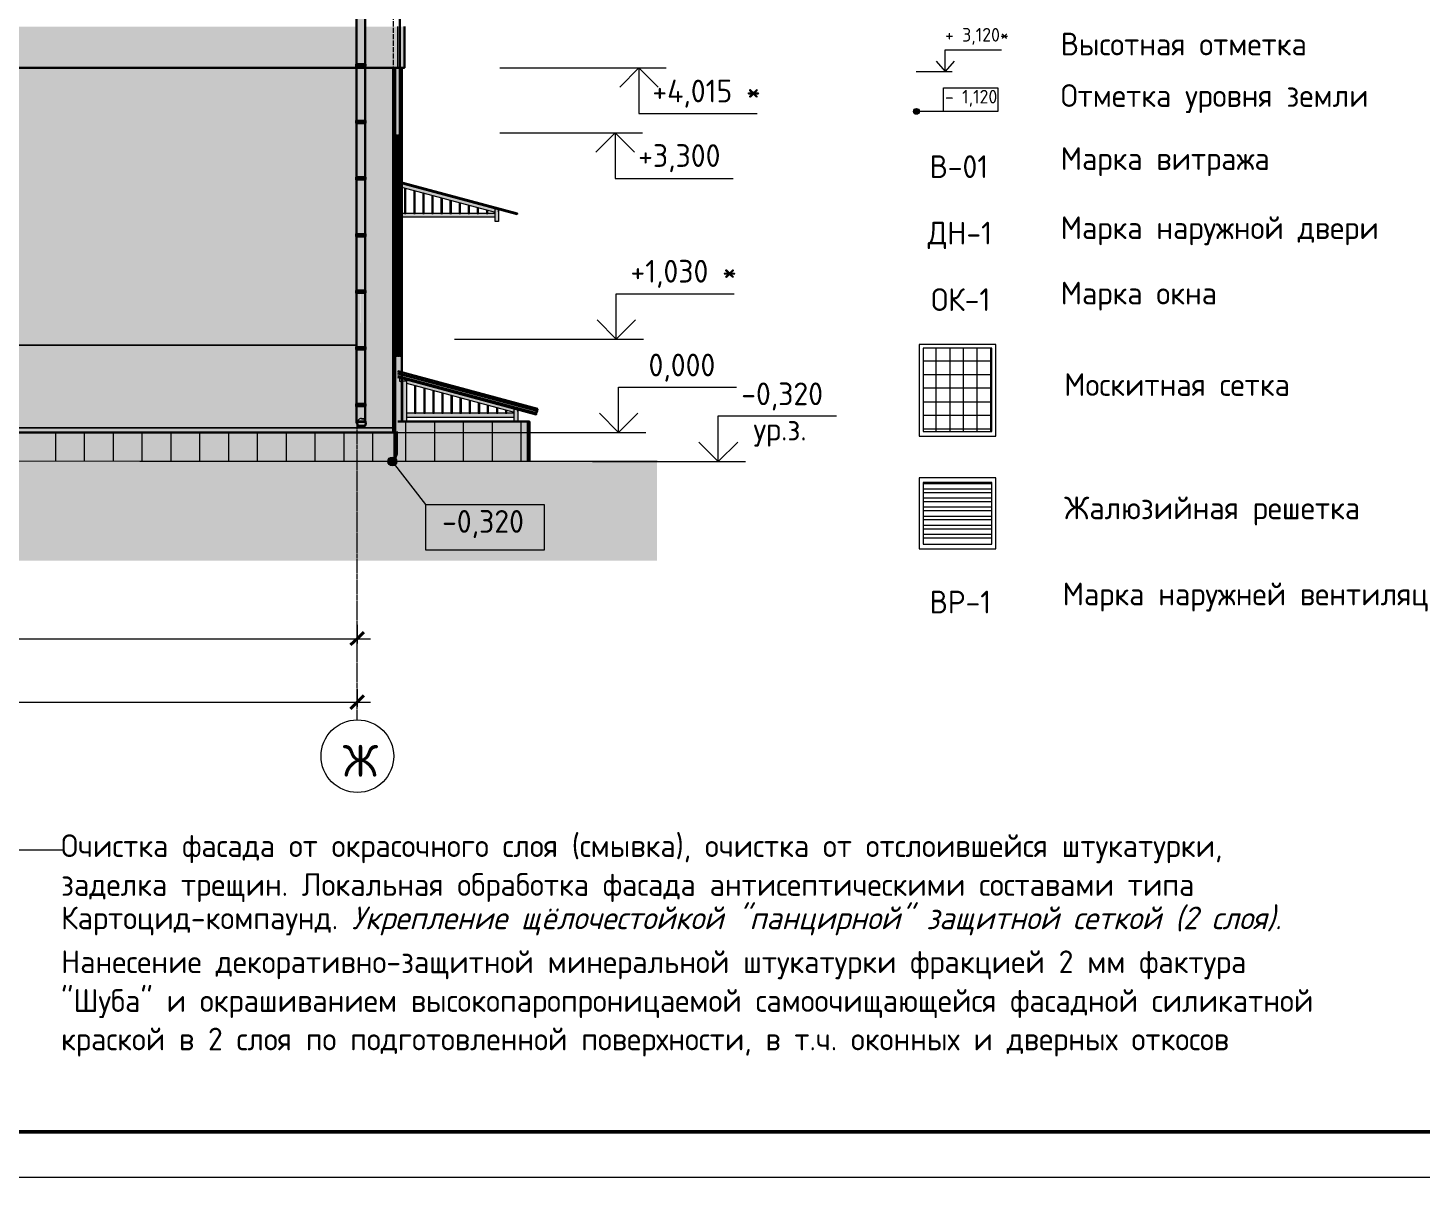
# Model space of a CAD drawing. Header units: millimetres. Extents: x -11345 to 411485, y -9810 to 73012.
# Drawn here: x 372150 to 387491, y -8641 to 4019 of the extents above; entities that cross this region are included whole.
import ezdxf

# ---------------------------------------------------------------- set-up
doc = ezdxf.new("R2010")
doc.units = ezdxf.units.MM
doc.linetypes.add('PDF_IMPORT', pattern=[1, 0.8, -0.2])
for name, color, linetype in [('PDF _Аннотация', 7, 'Continuous'), ('PDF _Линии', 7, 'Continuous'), ('PDF _Оси', 7, 'Continuous'), ('PDF _Основная надпись', 7, 'Continuous'), ('PDF _Отметки', 7, 'Continuous'), ('PDF _Размеры-100', 7, 'Continuous'), ('PDF _Стены внутренние', 7, 'Continuous'), ('PDF _Стены наружные', 7, 'Continuous'), ('PDF _Текст', 7, 'Continuous'), ('PDF _Узлы', 7, 'Continuous')]:
    doc.layers.add(name, color=color, linetype=linetype)
for name, color, linetype, true_color in [('PDF _Крыша', 9, 'Continuous', 0x808080), ('PDF _Обобщенные модели', 7, 'Continuous', 0xb5bcbf), ('PDF _Ограждение', 7, 'Continuous', 0x7f7f7f), ('PDF _Стены штриховка поверхности', 7, 'Continuous', 0xcacbcc)]:
    doc.layers.add(name, color=color, linetype=linetype, true_color=true_color)
doc.styles.add('PDF GOST Common', font='GOST_Common.ttf')

msp = doc.modelspace()

# ---------------------------------------------------------------- hatches: boundary and pattern name
at = {"layer": 'PDF _Крыша', "true_color": 0x444f5b, "transparency": 33554559}
for points in [[(376216.25284, 2331.18581), (376207.78676, 2331.18581), (376207.78676, 2322.71973), (376212.0198, 2322.71973), (376216.25284, 2318.48669)], [(376245.8841, 2322.71973), (376224.71891, 2326.95277), (376224.71891, 2318.48669), (377486.16434, 1979.84363), (377498.86346, 1975.61059), (377536.9608, 1967.14451), (377536.9608, 1975.61059), (377524.26169, 1979.84363), (376262.81626, 2318.48669)], [(376262.81626, 172.33625), (376224.71891, 180.80233), (376224.71891, 172.33625), (377710.51537, -225.56935), (377744.37968, -238.26847), (377748.61272, -238.26847), (377748.61272, -225.56935)]]:
    msp.add_hatch(color=251, dxfattribs=at).paths.add_polyline_path(points)
at = {"layer": 'PDF _Обобщенные модели', "transparency": 33554559}
h = msp.add_hatch(color=256, dxfattribs=at)
h.paths.add_polyline_path([(375737.9195, 15413.39082), (375733.68646, 15419.74038), (375720.98735, 15445.13861), (375725.22039, 15428.20646), (375725.22039, 15402.80823), (375720.98735, 15394.34215), (375720.98735, 15385.87607), (375725.22039, 15373.17696), (375733.68646, 15356.24481), (375742.15254, 15339.31265), (375742.15254, 15335.07961), (375767.55077, 15275.81708), (375771.78381, 15225.02062), (375767.55077, 15225.02062), (375767.55077, 15030.30085), (375771.78381, 15017.60174), (375774.95859, 15011.25218), (375771.78381, 15004.90262), (375776.01685, 15000.66958), (375776.01685, 14996.43655), (375771.78381, 15004.90262), (375767.55077, 15013.3687), (375767.55077, -348.32747), (375776.01685, -361.02658), (375780.24989, -369.49266), (375792.949, -377.95873), (375805.64812, -382.19177), (375818.34723, -386.42481), (375831.04635, -382.19177), (375839.51242, -377.95873), (375843.74546, -377.95873), (375852.21154, -369.49266), (375860.67761, -361.02658), (375869.14369, -335.62835), (375864.91065, -322.92924), (375864.91065, -318.6962), (375869.14369, -322.92924), (375869.14369, -310.23012), (375864.91065, -305.99708), (375864.91065, -149.37466), (375869.14369, -149.37466), (375864.91065, -123.97643), (375864.91065, 477.11501), (375869.14369, 477.11501), (375864.91065, 502.51324), (375864.91065, 1099.37165), (375869.14369, 1099.37165), (375864.91065, 1124.76988), (375864.91065, 1721.62829), (375869.14369, 1721.62829), (375864.91065, 1747.02652), (375864.91065, 2348.11796), (375869.14369, 2348.11796), (375864.91065, 2373.51619), (375864.91065, 2970.3746), (375869.14369, 2970.3746), (375864.91065, 2995.77283), (375864.91065, 3596.86427), (375869.14369, 3596.86427), (375864.91065, 3618.02947), (375864.91065, 4219.12091), (375869.14369, 4219.12091), (375864.91065, 4244.51914), (375864.91065, 4841.37755), (375869.14369, 4841.37755), (375864.91065, 4866.77578), (375864.91065, 5467.86722), (375869.14369, 5467.86722), (375864.91065, 5493.26545), (375864.91065, 6090.12386), (375869.14369, 6090.12386), (375864.91065, 6115.52209), (375864.91065, 6712.3805), (375869.14369, 6712.3805), (375864.91065, 6737.77873), (375864.91065, 7338.87017), (375869.14369, 7338.87017), (375864.91065, 7364.2684), (375864.91065, 7961.12681), (375869.14369, 7961.12681), (375864.91065, 7986.52504), (375864.91065, 8587.61649), (375869.14369, 8587.61649), (375864.91065, 8608.78168), (375864.91065, 9209.87312), (375869.14369, 9209.87312), (375864.91065, 9235.27135), (375864.91065, 9832.12976), (375869.14369, 9832.12976), (375864.91065, 9857.52799), (375864.91065, 10458.61944), (375869.14369, 10458.61944), (375864.91065, 10484.01767), (375864.91065, 11080.87607), (375869.14369, 11080.87607), (375864.91065, 11106.2743), (375864.91065, 11703.13271), (375869.14369, 11703.13271), (375864.91065, 11728.53094), (375864.91065, 12329.62239), (375869.14369, 12329.62239), (375864.91065, 12355.02062), (375864.91065, 12951.87902), (375869.14369, 12951.87902), (375864.91065, 12977.27725), (375864.91065, 13578.3687), (375869.14369, 13578.3687), (375864.91065, 13603.76693), (375864.91065, 14200.62534), (375869.14369, 14200.62534), (375864.91065, 14226.02357), (375864.91065, 14822.88197), (375869.14369, 14822.88197), (375864.91065, 14848.2802), (375864.91065, 15009.13566), (375860.67761, 15002.7861), (375860.67761, 15009.13566), (375864.91065, 15009.13566), (375864.91065, 15021.83478), (375860.67761, 15017.60174), (375869.14369, 15034.53389), (375869.14369, 15102.2625), (375864.91065, 15182.69023), (375869.14369, 15182.69023), (375869.14369, 15225.02062), (375864.91065, 15225.02062), (375864.91065, 15275.81708), (375890.30888, 15335.07961), (375894.54192, 15339.31265), (375903.008, 15352.01177), (375903.008, 15360.47784), (375915.70711, 15385.87607), (375911.47407, 15402.80823), (375911.47407, 15428.20646), (375915.70711, 15440.90557), (375907.24104, 15428.20646), (375904.06626, 15423.97342), (375919.94015, 15449.37165), (375924.17319, 15462.07076), (375898.77496, 15462.07076), (375894.54192, 15449.37165), (375877.60977, 15415.50734), (375873.37673, 15402.80823), (375847.9785, 15377.41), (375822.58027, 15368.94392), (375814.11419, 15368.94392), (375784.48292, 15381.64304), (375776.01685, 15385.87607), (375759.08469, 15411.2743), (375754.85166, 15415.50734), (375733.68646, 15462.07076), (375712.52127, 15462.07076), (375737.9195, 15415.50734)])
h.paths.add_polyline_path([(375742.15254, 15402.80823), (375742.15254, 15404.92475), (375746.38558, 15398.57519)], flags=0)
h.paths.add_polyline_path([(375858.5611, 15007.01914), (375856.44458, 15000.66958), (375852.21154, 15000.66958), (375856.44458, 15004.90262)], flags=0)
h.paths.add_polyline_path([(375776.01685, 15009.13566), (375784.48292, 15004.90262), (375784.48292, 14996.43655), (375780.24989, 15004.90262)], flags=0)
h.paths.add_polyline_path([(375792.949, -293.29797), (375799.29856, -293.29797), (375792.949, -297.53101), (375784.48292, -301.76404), (375780.24989, -301.76404), (375792.949, -297.53101)], flags=0)
h.paths.add_polyline_path([(375780.24989, -293.29797), (375778.13337, -293.29797), (375780.24989, -289.06493), (375788.71596, -284.83189), (375784.48292, -289.06493), (375780.24989, -289.06493)], flags=0)
h.paths.add_polyline_path([(375818.34723, 1124.76988), (375818.34723, 1099.37165), (375818.34723, 502.51324), (375814.11419, 1099.37165), (375818.34723, 1099.37165), (375814.11419, 1124.76988)], flags=0)
h.paths.add_polyline_path([(375847.9785, -284.83189), (375839.51242, -280.59885), (375843.74546, -280.59885)], flags=0)
h.paths.add_polyline_path([(375805.64812, 14822.88197), (375818.34723, 14827.11501), (375818.34723, 14822.88197)], flags=0)
h.paths.add_polyline_path([(375776.01685, -314.46316), (375776.01685, -310.23012), (375778.13337, -308.1136)], flags=0)
h.paths.add_polyline_path([(375831.04635, 14983.73743), (375831.04635, 14979.50439), (375826.81331, 14979.50439), (375826.81331, 14983.73743)], flags=0)
h.paths.add_polyline_path([(375801.41508, 14979.50439), (375809.88115, 14979.50439), (375818.34723, 14975.27135)], flags=0)
h.paths.add_polyline_path([(375801.41508, 14987.97047), (375805.64812, 14983.73743), (375801.41508, 14983.73743)], flags=0)
h.paths.add_polyline_path([(375788.71596, 14992.20351), (375792.949, 14983.73743), (375788.71596, 14987.97047)], flags=0)
h.paths.add_polyline_path([(375788.71596, 15000.66958), (375797.18204, 14996.43655), (375805.64812, 14992.20351), (375801.41508, 14992.20351), (375792.949, 14996.43655)], flags=0)
h.paths.add_polyline_path([(375843.74546, 14996.43655), (375839.51242, 14987.97047), (375839.51242, 14996.43655)], flags=0)
h.paths.add_polyline_path([(375860.67761, 15360.47784), (375856.44458, 15352.01177), (375839.51242, 15339.31265), (375818.34723, 15335.07961), (375835.27938, 15339.31265), (375839.51242, 15339.31265), (375852.21154, 15352.01177), (375856.44458, 15356.24481)], flags=0)
h.paths.add_polyline_path([(375767.55077, 15013.3687), (375771.78381, 15009.13566), (375771.78381, 15013.3687)])
for points in [[(375873.37673, 3618.02947), (375873.37673, 3622.2625), (375869.14369, 3622.2625), (375864.91065, 3618.02947), (375869.14369, 3613.79643), (375873.37673, 3613.79643)], [(375873.37673, 3596.86427), (375873.37673, 3601.09731), (375869.14369, 3601.09731), (375864.91065, 3596.86427), (375869.14369, 3592.63124), (375873.37673, 3592.63124)], [(375873.37673, 2995.77283), (375873.37673, 3000.00587), (375869.14369, 3000.00587), (375864.91065, 2995.77283), (375869.14369, 2991.53979), (375873.37673, 2991.53979)], [(375873.37673, 2970.3746), (375873.37673, 2974.60764), (375869.14369, 2974.60764), (375864.91065, 2970.3746), (375869.14369, 2966.14156), (375873.37673, 2966.14156)], [(375873.37673, 2373.51619), (375873.37673, 2377.74923), (375869.14369, 2377.74923), (375864.91065, 2373.51619), (375869.14369, 2369.28315), (375873.37673, 2369.28315)], [(375873.37673, 2348.11796), (375873.37673, 2352.351), (375869.14369, 2352.351), (375864.91065, 2348.11796), (375869.14369, 2343.88492), (375873.37673, 2343.88492)], [(375873.37673, 1747.02652), (375873.37673, 1751.25955), (375869.14369, 1751.25955), (375864.91065, 1747.02652), (375869.14369, 1742.79348), (375873.37673, 1742.79348)], [(375873.37673, 1721.62829), (375873.37673, 1725.86132), (375869.14369, 1725.86132), (375864.91065, 1721.62829), (375869.14369, 1717.39525), (375873.37673, 1717.39525)], [(375873.37673, 1124.76988), (375873.37673, 1129.00292), (375869.14369, 1129.00292), (375864.91065, 1124.76988), (375869.14369, 1120.53684), (375873.37673, 1120.53684)], [(375873.37673, 1099.37165), (375873.37673, 1103.60469), (375869.14369, 1103.60469), (375864.91065, 1099.37165), (375869.14369, 1095.13861), (375873.37673, 1095.13861)], [(375873.37673, 502.51324), (375873.37673, 506.74628), (375869.14369, 506.74628), (375864.91065, 502.51324), (375869.14369, 498.2802), (375873.37673, 498.2802)], [(375873.37673, 477.11501), (375873.37673, 481.34805), (375869.14369, 481.34805), (375864.91065, 477.11501), (375869.14369, 472.88197), (375873.37673, 472.88197)], [(375873.37673, -123.97643), (375873.37673, -119.74339), (375869.14369, -119.74339), (375864.91065, -123.97643), (375869.14369, -128.20947), (375873.37673, -128.20947)], [(375873.37673, -149.37466), (375873.37673, -145.14162), (375869.14369, -145.14162), (375864.91065, -149.37466), (375869.14369, -153.6077), (375873.37673, -153.6077)]]:
    msp.add_hatch(color=7, dxfattribs=at).paths.add_polyline_path(points)
at = {"layer": 'PDF _Обобщенные модели', "true_color": 0x51565c, "transparency": 33554559}
h = msp.add_hatch(color=251, dxfattribs=at)
h.paths.add_polyline_path([(376224.71891, 180.80233), (377642.78676, -200.17112), (377685.11714, -208.6372), (377748.61272, -225.56935), (377752.84576, -208.6372), (377757.07879, -200.17112), (376334.77791, 180.80233), (376224.71891, 210.4336)])
h.paths.add_polyline_path([(376300.9136, 214.66663), (376224.71891, 235.83183), (376224.71891, 214.66663), (377685.11714, -179.00593), (377757.07879, -195.93809), (377761.31183, -179.00593)])
at = {"layer": 'PDF _Ограждение', "true_color": 0xf7fbf5, "transparency": 33554559}
msp.add_hatch(color=7, dxfattribs=at).paths.add_polyline_path([(376207.78676, 2322.71973), (376207.78676, 1937.51324), (376216.25284, 1937.51324), (376216.25284, 1975.61059), (376212.0198, 1975.61059), (376212.0198, 2280.38935), (376216.25284, 2280.38935), (376216.25284, 2318.48669)])
h = msp.add_hatch(color=7, dxfattribs=at)
h.paths.add_polyline_path([(377096.72481, 2042.00658), (377096.72481, 1975.61059), (377012.06405, 1975.61059), (377012.06405, 2064.50439), (377008.43573, 2065.71383)])
h.paths.add_polyline_path([(376999.36493, 2068.14951), (376999.36493, 1975.61059), (376914.70416, 1975.61059), (376914.70416, 2089.90262), (376897.77201, 2094.13566), (376897.77201, 1975.61059), (376813.11124, 1975.61059), (376813.11124, 2118.16207)], flags=0)
h.paths.add_polyline_path([(376796.17909, 2122.70867), (376796.17909, 1975.61059), (376715.75136, 1975.61059), (376715.75136, 2144.305)], flags=0)
h.paths.add_polyline_path([(376698.81921, 2148.8516), (376698.81921, 1975.61059), (376614.15844, 1975.61059), (376614.15844, 2170.33035), (376597.22629, 2174.56339), (376597.22629, 1975.61059), (376512.56552, 1975.61059), (376512.56552, 2198.86417)], flags=0)
h.paths.add_polyline_path([(376499.86641, 2202.27411), (376499.86641, 1975.61059), (376415.20564, 1975.61059), (376415.20564, 2225.0071)], flags=0)
h.paths.add_polyline_path([(376398.27348, 2229.55369), (376398.27348, 1975.61059), (376313.61272, 1975.61059), (376313.61272, 2250.75808), (376296.68056, 2254.99112), (376296.68056, 1975.61059), (376224.71891, 1975.61059), (376224.71891, 1937.51324), (377295.67761, 1937.51324), (377295.67761, 1886.71678), (377333.77496, 1886.71678), (377333.77496, 2022.17401), (377295.67761, 2022.17401), (377295.67761, 2030.64009), (376377.10829, 2276.15631), (376360.17614, 2280.38935), (376224.71891, 2318.48669), (376224.71891, 2276.15631)], flags=0)
h.paths.add_polyline_path([(377113.65697, 2037.45998), (377139.0552, 2030.64009), (377164.45343, 2022.17401), (377198.31773, 2013.43483), (377198.31773, 1975.61059), (377113.65697, 1975.61059)], flags=0)
h.paths.add_polyline_path([(377215.24989, 1975.61059), (377215.24989, 2009.06525), (377295.67761, 1988.3097), (377295.67761, 1975.61059)], flags=0)
at = {"layer": 'PDF _Ограждение', "true_color": 0xdbdfe8, "transparency": 33554559}
for points in [[(377299.91065, 2030.64009), (377295.67761, 2030.64009), (377295.67761, 2022.17401), (377316.84281, 2022.17401), (377316.84281, 2026.40705)], [(377511.56257, -174.77289), (377503.09649, -174.77289), (377503.09649, -179.00593), (377528.49472, -179.00593)]]:
    msp.add_hatch(color=254, dxfattribs=at).paths.add_polyline_path(points)
at = {"layer": 'PDF _Ограждение', "true_color": 0xf7fbf5, "transparency": 33554559}
h = msp.add_hatch(color=7, dxfattribs=at)
h.paths.add_polyline_path([(376317.84576, 104.60764), (376511.50726, 53.01748), (376508.33248, 53.81118), (376508.33248, -225.56935), (376423.67172, -225.56935), (376423.67172, 74.97637), (376406.73956, 79.20941), (376406.73956, -225.56935), (376317.84576, -225.56935)])
h.paths.add_polyline_path([(377221.59944, -136.14642), (377206.78381, -132.44251), (377206.78381, -225.56935), (377126.35608, -225.56935), (377126.35608, -111.27732), (377109.42393, -107.04428), (377109.42393, -225.56935), (377024.76316, -225.56935), (377024.76316, -85.87909), (377007.83101, -81.64605), (377007.83101, -225.56935), (376923.17024, -225.56935), (376923.17024, -56.64684)], flags=0)
h.paths.add_polyline_path([(376906.23809, -52.13622), (376906.23809, -225.56935), (376825.81036, -225.56935), (376825.81036, -30.84959), (376808.8782, -26.61655), (376808.8782, -225.56935), (376724.21744, -225.56935), (376724.21744, -5.45136), (376707.28528, -1.21832), (376707.28528, -225.56935), (376622.62452, -225.56935), (376622.62452, 23.41657)], flags=0)
h.paths.add_polyline_path([(376609.9254, 26.79954), (376609.9254, -225.56935), (376525.26464, -225.56935), (376525.26464, 49.35261)], flags=0)
h.paths.add_polyline_path([(377503.09649, -170.53986), (376474.46818, 104.60764), (376372.87525, 130.00587), (376241.65107, 168.10321), (376241.65107, 125.77283), (376279.74841, 117.30675), (376279.74841, -318.6962), (376317.84576, -318.6962), (376317.84576, -267.89974), (377503.09649, -267.89974), (377503.09649, -318.6962), (377545.42688, -318.6962), (377545.42688, -183.23897), (377528.49472, -179.00593), (377503.09649, -179.00593)], flags=0)
h.paths.add_polyline_path([(377223.71596, -136.71025), (377350.70711, -170.53986), (377486.16434, -208.6372), (377503.09649, -212.87024), (377503.09649, -225.56935), (377422.66877, -225.56935), (377422.66877, -191.70505), (377409.96965, -187.47201), (377409.96965, -225.56935), (377325.30888, -225.56935), (377325.30888, -166.30682), (377308.37673, -162.07378), (377308.37673, -225.56935), (377223.71596, -225.56935)], flags=0)
at = {"layer": 'PDF _Отметки', "transparency": 33554687}
msp.add_hatch(color=256, dxfattribs=at).paths.add_polyline_path([(376178.15549, -708.13573), (376148.52422, -708.13573), (376144.29118, -712.36876), (376140.05815, -712.36876), (376135.82511, -716.6018), (376131.59207, -720.83484), (376127.35903, -720.83484), (376123.12599, -725.06788), (376123.12599, -729.30092), (376118.89295, -733.53396), (376118.89295, -737.76699), (376114.65992, -742.00003), (376114.65992, -771.6313), (376118.89295, -775.86434), (376118.89295, -780.09738), (376123.12599, -784.33042), (376123.12599, -788.56345), (376127.35903, -792.79649), (376131.59207, -792.79649), (376135.82511, -797.02953), (376140.05815, -801.26257), (376144.29118, -801.26257), (376148.52422, -805.49561), (376178.15549, -805.49561), (376182.38853, -801.26257), (376186.62157, -801.26257), (376190.85461, -797.02953), (376195.08764, -792.79649), (376199.32068, -792.79649), (376203.55372, -788.56345), (376203.55372, -784.33042), (376207.78676, -780.09738), (376207.78676, -775.86434), (376212.0198, -771.6313), (376212.0198, -742.00003), (376207.78676, -737.76699), (376207.78676, -733.53396), (376203.55372, -729.30092), (376203.55372, -725.06788), (376199.32068, -720.83484), (376195.08764, -720.83484), (376190.85461, -716.6018), (376186.62157, -712.36876), (376182.38853, -712.36876)])
at = {"layer": 'PDF _Стены внутренние', "true_color": 0xdf8d79, "transparency": 33554559}
msp.add_hatch(color=33, dxfattribs=at).paths.add_polyline_path([(376199.32068, -754.69915), (376199.32068, -716.6018), (376195.08764, -729.30092), (376195.08764, -758.93219)])
at = {"layer": 'PDF _Стены наружные', "true_color": 0xe2e2e2, "transparency": 33554687}
for points in [[(376195.08764, 2834.91737), (376186.62157, 2834.91737), (376186.62157, 405.15336), (376195.08764, 405.15336)], [(376207.78676, 2331.18581), (376216.25284, 2331.18581), (376216.25284, 2834.91737), (376207.78676, 2834.91737)], [(376224.71891, 2326.95277), (376233.18499, 2326.95277), (376233.18499, 2834.91737), (376224.71891, 2834.91737)], [(376233.18499, 2271.92327), (376224.71891, 2276.15631), (376224.71891, 1975.61059), (376237.41803, 1975.61059), (376233.18499, 2026.40705)], [(376216.25284, 1937.51324), (376207.78676, 1937.51324), (376207.78676, 405.15336), (376216.25284, 405.15336)], [(376233.18499, 1937.51324), (376224.71891, 1937.51324), (376224.71891, 405.15336), (376233.18499, 405.15336)]]:
    msp.add_hatch(color=254, dxfattribs=at).paths.add_polyline_path(points)
at = {"layer": 'PDF _Стены наружные', "true_color": 0xe4ecef, "transparency": 33554687}
msp.add_hatch(color=254, dxfattribs=at).paths.add_polyline_path([(376195.08764, -758.93219), (376195.08764, -729.30092), (376182.38853, -754.69915), (376182.38853, -758.93219)])
at = {"layer": 'PDF _Стены штриховка поверхности', "transparency": 33554687}
h = msp.add_hatch(color=256, dxfattribs=at)
h.paths.add_polyline_path([(353823.47997, 3262.45425), (353823.47997, 362.82298), (354674.32068, 362.82298), (354674.32068, -437.22127), (376173.92245, -437.22127), (376173.92245, 3579.93212), (376195.08764, 3579.93212), (376195.08764, -437.22127), (376224.71891, -437.22127), (376224.71891, -318.6962), (376267.0493, -318.6962), (376267.0493, 117.30675), (376241.65107, 125.77283), (376241.65107, 168.10321), (376224.71891, 172.33625), (376224.71891, 235.83183), (376267.0493, 223.13271), (376267.0493, 1937.51324), (376254.35018, 1937.51324), (376254.35018, 405.15336), (376245.8841, 405.15336), (376245.8841, 1937.51324), (376237.41803, 1937.51324), (376237.41803, 405.15336), (376224.71891, 405.15336), (376224.71891, 2834.91737), (376237.41803, 2834.91737), (376237.41803, 2326.95277), (376245.8841, 2322.71973), (376245.8841, 2834.91737), (376254.35018, 2834.91737), (376254.35018, 2318.48669), (376267.0493, 2318.48669), (376267.0493, 3579.93212), (376296.68056, 3579.93212), (376296.68056, 4032.86722), (375864.91065, 4032.86722), (375869.14369, 3579.93212), (375864.91065, 3579.93212), (375864.91065, -348.32747), (375860.67761, -361.02658), (375852.21154, -369.49266), (375843.74546, -377.95873), (375818.34723, -386.42481), (375805.64812, -382.19177), (375797.18204, -377.95873), (375792.949, -377.95873), (375780.24989, -369.49266), (375776.01685, -361.02658), (375771.78381, -356.79354), (375767.55077, -348.32747), (375767.55077, 4032.86722), (361112.77201, 4032.86722), (361112.77201, -356.79354), (361108.53897, -361.02658), (361100.07289, -377.95873), (361095.83986, -382.19177), (361091.60682, -386.42481), (361087.37378, -386.42481), (361061.97555, -394.89089), (361053.50947, -390.65785), (361049.27643, -390.65785), (361036.57732, -386.42481), (361028.11124, -377.95873), (361019.64517, -369.49266), (361015.41213, -356.79354), (361011.17909, -339.86139), (361011.17909, 4032.86722), (353823.47997, 4032.86722), (353823.47997, 3334.4159), (354035.13189, 3309.01767), (354035.13189, 3237.05602), (354030.89885, 3237.05602), (353908.14074, 3249.75513)])
h.paths.add_polyline_path([(354593.89295, 519.4454), (354593.89295, 2839.15041), (356168.58322, 2839.15041), (356168.58322, 519.4454)], flags=0)
h.paths.add_polyline_path([(368198.8782, 549.07666), (366624.18794, 549.07666), (366624.18794, 2868.78168), (368198.8782, 2868.78168)], flags=0)
h.paths.add_polyline_path([(364169.0257, 2843.38345), (364169.0257, 523.67843), (362594.33543, 523.67843), (362594.33543, 2843.38345)], flags=0)
h.paths.add_polyline_path([(376216.25284, 2834.91737), (376216.25284, 405.15336), (376207.78676, 405.15336), (376207.78676, 2834.91737)], flags=0)
h.paths.add_polyline_path([(358572.949, 515.21236), (358572.949, 2834.91737), (360147.63927, 2834.91737), (360147.63927, 515.21236)], flags=0)
at = {"layer": 'PDF _Стены штриховка поверхности', "true_color": 0xfbfbf4, "transparency": 33554687}
msp.add_hatch(color=7, dxfattribs=at).paths.add_polyline_path([(376195.08764, 3579.93212), (376173.92245, 3579.93212), (376173.92245, -437.22127), (376195.08764, -437.22127), (376195.08764, 405.15336), (376186.62157, 405.15336), (376186.62157, 2834.91737), (376195.08764, 2834.91737)])
at = {"layer": 'PDF _Стены штриховка поверхности', "transparency": 33554687}
for points in [[(376245.8841, 2271.92327), (376237.41803, 2271.92327), (376237.41803, 1975.61059), (376245.8841, 1975.61059)], [(376267.0493, 2263.4572), (376254.35018, 2267.69023), (376254.35018, 1975.61059), (376267.0493, 1975.61059)]]:
    msp.add_hatch(color=256, dxfattribs=at).paths.add_polyline_path(points)
at = {"layer": 'PDF _Стены штриховка поверхности', "true_color": 0x3a3a3a, "transparency": 33554687}
msp.add_hatch(color=250, dxfattribs=at).paths.add_polyline_path([(377672.41803, -318.6962), (376224.71891, -318.6962), (376224.71891, -437.22127), (354674.32068, -437.22127), (354674.32068, -551.51331), (354767.44753, -551.51331), (354767.44753, -737.76699), (376093.49472, -758.93219), (376161.22334, -758.93219), (376161.22334, -754.69915), (376182.38853, -754.69915), (376190.85461, -737.76699), (376212.0198, -674.27142), (376199.32068, -716.6018), (376199.32068, -758.93219), (377672.41803, -758.93219)])
at = {"layer": 'PDF _Узлы', "transparency": 33554687}
msp.add_hatch(color=256, dxfattribs=at).paths.add_polyline_path([(381939.32068, 3126.99702), (381930.85461, 3131.23006), (381922.38853, 3126.99702), (381913.92245, 3126.99702), (381909.68941, 3118.53094), (381905.45638, 3114.2979), (381901.22334, 3105.83183), (381901.22334, 3093.13271), (381905.45638, 3084.66663), (381909.68941, 3076.20056), (381913.92245, 3071.96752), (381922.38853, 3071.96752), (381930.85461, 3067.73448), (381939.32068, 3071.96752), (381943.55372, 3071.96752), (381952.0198, 3076.20056), (381956.25284, 3084.66663), (381960.48587, 3093.13271), (381960.48587, 3105.83183), (381956.25284, 3114.2979), (381943.55372, 3126.99702)])
at = {"layer": 'PDF _Узлы', "true_color": 0xffffff, "transparency": 33554687}
msp.add_hatch(color=7, dxfattribs=at).paths.add_polyline_path([(336417.22629, -670.03838), (334470.02865, -670.03838), (334470.02865, -1012.91449), (332954.60092, -1118.74045), (328514.14369, -1118.74045), (328514.14369, -1851.05608), (379077.78676, -1851.05608), (379077.78676, -758.93219), (375098.73071, -754.69915), (352219.15844, -733.53396), (349569.27643, -695.43661), (347846.42983, -686.97053), (339240.66287, -686.97053)])

# ---------------------------------------------------------------- linework, layer by layer
at = {"layer": 'PDF _Аннотация', "lineweight": 20}
for points in [[(378578.28823, 3579.93212), (379179.37968, 3579.93212)], [(378878.83396, 3579.93212), (378667.18204, 3364.04717)], [(379090.48587, 3364.04717), (378878.83396, 3579.93212), (378878.83396, 3076.20056), (380178.37673, 3076.20056)], [(378315.83986, 2864.54864), (378916.9313, 2864.54864)], [(378616.38558, 2864.54864), (378404.73366, 2648.66368)], [(378828.0375, 2648.66368), (378616.38558, 2864.54864), (378616.38558, 2360.81708), (379915.92835, 2360.81708)], [(378840.73661, 803.05897), (378629.08469, 591.40705), (378629.08469, 1090.90557), (379928.62747, 1090.90557)], [(378629.08469, 591.40705), (378417.43278, 803.05897)], [(378328.53897, 591.40705), (378929.63042, 591.40705)], [(378866.13484, -225.56935), (378654.48292, -437.22127), (378654.48292, 62.27725), (379954.0257, 62.27725)], [(378654.48292, -437.22127), (378442.83101, -225.56935)], [(379966.72481, -543.04723), (379750.83986, -758.93219), (379750.83986, -255.20062), (381054.61567, -255.20062)], [(378353.9372, -437.22127), (378955.02865, -437.22127)], [(379750.83986, -758.93219), (379539.18794, -543.04723)], [(379454.52717, -758.93219), (380051.38558, -758.93219)]]:
    msp.add_lwpolyline(points, dxfattribs=at)
at = {"layer": 'PDF _Аннотация', "lineweight": 9}
msp.add_lwpolyline([(369511.12009, 146.93802), (370332.32953, -5034.30092), (372537.74251, -5034.30092)], dxfattribs=at)
at = {"layer": 'PDF _Аннотация', "lineweight": 20}
msp.add_lwpolyline([(377833.27348, -1233.03248), (377833.27348, -1732.53101), (376533.73071, -1732.53101), (376533.73071, -1233.03248)], close=True, dxfattribs=at)
at = {"layer": 'PDF _Линии', "lineweight": 30}
for points in [[(375767.55077, 14835.58109), (375767.55077, -136.67555), (375767.55077, -179.00593), (375767.55077, -183.23897), (375767.55077, -187.47201), (375767.55077, -195.93809), (375767.55077, -200.17112), (375767.55077, -208.6372), (375767.55077, -212.87024), (375767.55077, -217.10328), (375767.55077, -225.56935), (375767.55077, -229.80239), (375767.55077, -234.03543), (375767.55077, -242.50151), (375767.55077, -246.73455), (375767.55077, -250.96758), (375767.55077, -255.20062), (375767.55077, -263.6667), (375767.55077, -267.89974), (375767.55077, -272.13278), (375767.55077, -276.36581), (375767.55077, -280.59885), (375767.55077, -284.83189), (375767.55077, -289.06493), (375767.55077, -293.29797), (375767.55077, -297.53101), (375767.55077, -301.76404), (375767.55077, -305.99708), (375767.55077, -310.23012), (375767.55077, -314.46316), (375767.55077, -318.6962), (375767.55077, -322.92924), (375767.55077, -335.62835)], [(375869.14369, -335.62835), (375869.14369, -322.92924), (375869.14369, -318.6962), (375869.14369, -314.46316), (375864.91065, -310.23012), (375864.91065, -305.99708), (375864.91065, -301.76404), (375864.91065, -297.53101), (375864.91065, -293.29797), (375864.91065, -289.06493), (375864.91065, -284.83189), (375864.91065, -280.59885), (375864.91065, -276.36581), (375864.91065, -272.13278), (375864.91065, -267.89974), (375864.91065, -263.6667), (375864.91065, -255.20062), (375864.91065, -250.96758), (375864.91065, -246.73455), (375864.91065, -242.50151), (375864.91065, -234.03543), (375864.91065, -229.80239), (375864.91065, -225.56935), (375864.91065, -217.10328), (375864.91065, -212.87024), (375864.91065, -208.6372), (375864.91065, -200.17112), (375864.91065, -195.93809), (375864.91065, -187.47201), (375864.91065, -183.23897), (375864.91065, -179.00593), (375864.91065, -136.67555), (375864.91065, 14835.58109)], [(376224.71891, 3579.93212), (376296.68056, 3579.93212), (376296.68056, 4032.86722)], [(376173.92245, -437.22127), (376173.92245, 3579.93212)], [(376195.08764, -437.22127), (376195.08764, 3579.93212)], [(376195.08764, 405.15336), (376186.62157, 405.15336), (376186.62157, 2834.91737), (376195.08764, 2834.91737)], [(376216.25284, 2331.18581), (376207.78676, 2331.18581), (376207.78676, 2834.91737), (376216.25284, 2834.91737), (376216.25284, 405.15336), (376207.78676, 405.15336), (376207.78676, 2834.91737)], [(376207.78676, 2322.71973), (376216.25284, 2318.48669)], [(376224.71891, 2318.48669), (377536.9608, 1967.14451), (377536.9608, 1975.61059), (376224.71891, 2326.95277)], [(376207.78676, 405.15336), (376207.78676, 1937.51324)], [(376224.71891, 235.83183), (377761.31183, -179.00593), (377757.07879, -195.93809), (377757.07879, -200.17112), (377748.61272, -225.56935)], [(377757.07879, -200.17112), (376224.71891, 210.4336)], [(376224.71891, 172.33625), (377748.61272, -238.26847), (377748.61272, -225.56935), (376224.71891, 180.80233)], [(376161.22334, -754.69915), (376182.38853, -754.69915), (376212.0198, -674.27142), (376212.0198, -437.22127)], [(376224.71891, -318.6962), (377672.41803, -318.6962), (377672.41803, -758.93219)], [(377655.48587, -758.93219), (377655.48587, -318.6962)], [(376195.08764, -758.93219), (376195.08764, -729.30092)], [(376199.32068, -716.6018), (376199.32068, -758.93219)]]:
    msp.add_lwpolyline(points, dxfattribs=at)
at = {"layer": 'PDF _Линии', "lineweight": 30, "ltscale": 24.171502}
msp.add_lwpolyline([(376245.8841, 14611.23006), (376245.8841, 405.15336)], dxfattribs=at)
at = {"layer": 'PDF _Линии', "lineweight": 9}
for points in [[(382349.9254, 3651.89377), (382248.33248, 3537.60174), (382248.33248, 3778.88492), (382870.58912, 3778.88492)], [(377346.47407, 3579.93212), (378497.86051, 3579.93212)], [(381930.85461, 3537.60174), (382328.76021, 3537.60174)], [(382150.9726, 3651.89377), (382248.33248, 3537.60174)], [(382231.40033, 3097.36575), (382231.40033, 3359.81413), (382828.25874, 3359.81413), (382828.25874, 3097.36575), (381930.85461, 3097.36575)], [(377346.47407, 2864.54864), (378248.11124, 2864.54864)], [(376846.97555, 591.40705), (377549.65992, 591.40705)], [(379077.78676, -758.93219), (376161.22334, -758.93219), (353561.0316, -737.76699)], [(382007.0493, -1059.47791), (382764.76316, -1059.47791)], [(382007.0493, -1156.83779), (382764.76316, -1156.83779)], [(382007.0493, -1258.43071), (382764.76316, -1258.43071)], [(382007.0493, -1360.02363), (382764.76316, -1360.02363)], [(382007.0493, -1457.38351), (382764.76316, -1457.38351)], [(382007.0493, -1558.97643), (382764.76316, -1558.97643)]]:
    msp.add_lwpolyline(points, dxfattribs=at)
at = {"layer": 'PDF _Линии', "lineweight": 30, "ltscale": 146.55296}
msp.add_lwpolyline([(353514.46818, 3579.93212), (376224.71891, 3579.93212)], dxfattribs=at)
at = {"layer": 'PDF _Линии', "lineweight": 30}
for points in [[(375869.14369, 3596.86427), (375869.14369, 3618.02947), (375818.34723, 3618.02947), (375763.31773, 3618.02947), (375763.31773, 3596.86427), (375818.34723, 3596.86427)], [(375869.14369, 2970.3746), (375869.14369, 2995.77283), (375818.34723, 2995.77283), (375763.31773, 2995.77283), (375763.31773, 2970.3746), (375818.34723, 2970.3746)], [(375869.14369, 2348.11796), (375869.14369, 2373.51619), (375818.34723, 2373.51619), (375763.31773, 2373.51619), (375763.31773, 2348.11796), (375818.34723, 2348.11796)], [(375869.14369, 1721.62829), (375869.14369, 1747.02652), (375818.34723, 1747.02652), (375763.31773, 1747.02652), (375763.31773, 1721.62829), (375818.34723, 1721.62829)], [(375869.14369, 1099.37165), (375869.14369, 1124.76988), (375818.34723, 1124.76988), (375763.31773, 1124.76988), (375763.31773, 1099.37165), (375818.34723, 1099.37165)], [(375869.14369, 477.11501), (375869.14369, 502.51324), (375818.34723, 502.51324), (375763.31773, 502.51324), (375763.31773, 477.11501), (375818.34723, 477.11501)], [(375869.14369, -149.37466), (375869.14369, -123.97643), (375818.34723, -123.97643), (375763.31773, -123.97643), (375763.31773, -149.37466), (375818.34723, -149.37466)]]:
    msp.add_lwpolyline(points, close=True, dxfattribs=at)
at = {"layer": 'PDF _Линии', "lineweight": 30, "ltscale": 17.14441}
msp.add_lwpolyline([(376267.0493, -318.6962), (376267.0493, 3579.93212)], dxfattribs=at)
at = {"layer": 'PDF _Линии', "lineweight": 30, "ltscale": 5.079825}
msp.add_lwpolyline([(376237.41803, 405.15336), (376224.71891, 405.15336), (376224.71891, 2834.91737), (376237.41803, 2834.91737)], dxfattribs=at)
at = {"layer": 'PDF _Линии', "lineweight": 30, "ltscale": 15.32414}
msp.add_lwpolyline([(376233.18499, 405.15336), (376233.18499, 2834.91737)], dxfattribs=at)
msp.add_lwpolyline([(376254.35018, 2834.91737), (376245.8841, 2834.91737), (376245.8841, 405.15336), (376254.35018, 405.15336)], close=True, dxfattribs=at)
at = {"layer": 'PDF _Линии', "lineweight": 9}
for points in [[(382807.09354, 532.14451), (381964.71891, 532.14451), (381964.71891, -479.55165), (382807.09354, -479.55165)], [(382764.76316, 489.81413), (382007.0493, 489.81413), (382007.0493, -428.75519), (382764.76316, -428.75519)], [(382807.09354, -936.7198), (381964.71891, -936.7198), (381964.71891, -1719.83189), (382807.09354, -1719.83189)], [(382764.76316, -987.51626), (382007.0493, -987.51626), (382007.0493, -1669.03543), (382764.76316, -1669.03543)]]:
    msp.add_lwpolyline(points, close=True, dxfattribs=at)
at = {"layer": 'PDF _Линии', "lineweight": 30, "ltscale": 215.511588}
msp.add_lwpolyline([(353616.0611, -437.22127), (376224.71891, -437.22127)], dxfattribs=at)
at = {"layer": 'PDF _Линии', "lineweight": 30}
msp.add_lwpolyline([(375775.46969, -333.93519, 0.4093918099), (375824.10212, -381.85349, 0.4190511546), (375872.81736, -332.41212)], format="xyb", dxfattribs=at)
at = {"layer": 'PDF _Линии', "lineweight": 9}
msp.add_circle((381932.97005, 3099.48119), 31.74671, dxfattribs=at)
at = {"layer": 'PDF _Обобщенные модели', "color": 7, "lineweight": 18}
for points in [[(375763.31773, 3618.02947), (375767.55077, 3618.02947)], [(375763.31773, 3596.86427), (375767.55077, 3596.86427)], [(375763.31773, 2995.77283), (375767.55077, 2995.77283)], [(375763.31773, 2970.3746), (375767.55077, 2970.3746)], [(375763.31773, 2373.51619), (375767.55077, 2373.51619)], [(375763.31773, 2348.11796), (375767.55077, 2348.11796)], [(375763.31773, 1747.02652), (375767.55077, 1747.02652)], [(375763.31773, 1721.62829), (375767.55077, 1721.62829)], [(375763.31773, 1124.76988), (375767.55077, 1124.76988)], [(375763.31773, 1099.37165), (375767.55077, 1099.37165)], [(375763.31773, 502.51324), (375767.55077, 502.51324)], [(375763.31773, 477.11501), (375767.55077, 477.11501)], [(377757.07879, -195.93809), (376224.71891, 214.66663)], [(375763.31773, -123.97643), (375767.55077, -123.97643)], [(375763.31773, -149.37466), (375767.55077, -149.37466)]]:
    msp.add_lwpolyline(points, dxfattribs=at)
at = {"layer": 'PDF _Обобщенные модели', "color": 251, "lineweight": 0, "true_color": 0x51565c}
msp.add_lwpolyline([(376300.9136, 214.66663), (376224.71891, 235.83183), (376300.9136, 214.66663)], dxfattribs=at)
at = {"layer": 'PDF _Обобщенные модели', "color": 7, "linetype": 'PDF_IMPORT', "lineweight": 18, "ltscale": 3.018652}
msp.add_lwpolyline([(377761.31183, -179.00593), (376224.71891, 231.59879)], dxfattribs=at)
at = {"layer": 'PDF _Обобщенные модели', "color": 7, "linetype": 'PDF_IMPORT', "lineweight": 18, "ltscale": 2.97771}
msp.add_lwpolyline([(377748.61272, -225.56935), (376224.71891, 185.03537)], dxfattribs=at)
at = {"layer": 'PDF _Обобщенные модели', "color": 7, "lineweight": 18}
msp.add_lwpolyline([(375872.81719, -332.41239, 0.4093918098), (375824.18475, -284.49409, 0.4190511547), (375775.46951, -333.93546)], format="xyb", dxfattribs=at)
at = {"layer": 'PDF _Обобщенные модели', "lineweight": 0}
for points in [[(375852.21154, -289.06493), (375822.58027, -289.06493), (375852.21154, -289.06493)], [(375869.14369, -310.23012), (375864.91065, -305.99708), (375869.14369, -310.23012)], [(375864.91065, -322.92924), (375767.55077, -322.92924), (375864.91065, -322.92924)], [(375860.67761, -314.46316), (375776.01685, -314.46316), (375860.67761, -314.46316)], [(375860.67761, -361.02658), (375776.01685, -361.02658), (375860.67761, -361.02658)], [(375864.91065, -314.46316), (375860.67761, -314.46316), (375864.91065, -314.46316)]]:
    msp.add_lwpolyline(points, dxfattribs=at)
msp.add_lwpolyline([(375767.55077, -322.92924), (375767.55077, -322.92924), (375767.55077, -322.92924)], close=True, dxfattribs=at)
at = {"layer": 'PDF _Обобщенные модели', "color": 251, "true_color": 0x51565c, "transparency": 33554559}
msp.add_solid([(377752.84576, -195.93809), (377757.07879, -195.93809), (377757.07879, -200.17112)], dxfattribs=at)
at = {"layer": 'PDF _Ограждение', "color": 7, "lineweight": 9}
for points in [[(376216.25284, 1975.61059), (376207.78676, 1975.61059), (376212.0198, 1975.61059), (376212.0198, 2280.38935)], [(376207.78676, 2280.38935), (376216.25284, 2280.38935)], [(376224.71891, 2276.15631), (377295.67761, 1988.3097)], [(376296.68056, 2254.99112), (376296.68056, 1975.61059), (376313.61272, 1975.61059), (376313.61272, 2250.75808)], [(376398.27348, 2229.59289), (376398.27348, 1975.61059), (376415.20564, 1975.61059), (376415.20564, 2225.35985)], [(376499.86641, 2204.19466), (376499.86641, 1975.61059), (376512.56552, 1975.61059), (376512.56552, 2199.96162)], [(376597.22629, 2174.56339), (376597.22629, 1975.61059), (376614.15844, 1975.61059), (376614.15844, 2170.33035)], [(376698.81921, 2149.16516), (376698.81921, 1975.61059), (376715.75136, 1975.61059), (376715.75136, 2144.93212)], [(376796.17909, 2123.76693), (376796.17909, 1975.61059), (376813.11124, 1975.61059), (376813.11124, 2119.53389)], [(376897.77201, 2094.13566), (376897.77201, 1975.61059), (376914.70416, 1975.61059), (376914.70416, 2089.90262)], [(376999.36493, 2068.73743), (376999.36493, 1975.61059), (377012.06405, 1975.61059), (377012.06405, 2064.50439)], [(377096.72481, 2043.3392), (377096.72481, 1975.61059), (377113.65697, 1975.61059), (377113.65697, 2039.10616)], [(377198.31773, 2013.70793), (377198.31773, 1975.61059), (377215.24989, 1975.61059), (377215.24989, 2009.47489)], [(377321.07584, 2022.17401), (377295.67761, 2022.17401), (377295.67761, 2030.64009), (377299.91065, 2030.64009)], [(377333.77496, 1992.54274), (377333.77496, 2022.17401), (377333.77496, 1886.71678), (377295.67761, 1886.71678), (377295.67761, 2022.17401)], [(376207.78676, 1937.51324), (376216.25284, 1937.51324)], [(377295.67761, 1975.61059), (376224.71891, 1975.61059)], [(376224.71891, 1937.51324), (377295.67761, 1937.51324)], [(377333.77496, 1975.61059), (377333.77496, 1937.51324)], [(376241.65107, 168.10321), (376241.65107, 125.77283), (376279.74841, 117.30675)], [(376279.74841, -318.6962), (376279.74841, 130.00587), (376317.84576, 130.00587), (376317.84576, -318.6962)], [(376317.84576, 104.60764), (377503.09649, -212.87024)], [(376406.73956, 79.20941), (376406.73956, -225.56935), (376423.67172, -225.56935), (376423.67172, 74.97637)], [(376508.33248, 53.81118), (376508.33248, -225.56935), (376525.26464, -225.56935), (376525.26464, 49.57814)], [(376609.9254, 28.41295), (376609.9254, -225.56935), (376622.62452, -225.56935), (376622.62452, 24.17991)], [(376707.28528, -1.21832), (376707.28528, -225.56935), (376724.21744, -225.56935), (376724.21744, -5.45136)], [(376808.8782, -26.61655), (376808.8782, -225.56935), (376825.81036, -225.56935), (376825.81036, -30.84959)], [(376906.23809, -52.01478), (376906.23809, -225.56935), (376923.17024, -225.56935), (376923.17024, -56.24782)], [(377007.83101, -81.64605), (377007.83101, -225.56935), (377024.76316, -225.56935), (377024.76316, -85.87909)], [(377109.42393, -107.04428), (377109.42393, -225.56935), (377126.35608, -225.56935), (377126.35608, -111.27732)], [(377206.78381, -132.44251), (377206.78381, -225.56935), (377223.71596, -225.56935), (377223.71596, -136.67555)], [(377503.09649, -225.56935), (376317.84576, -225.56935)], [(376317.84576, -267.89974), (377503.09649, -267.89974)], [(377308.37673, -162.07378), (377308.37673, -225.56935), (377325.30888, -225.56935), (377325.30888, -166.30682)], [(377409.96965, -187.47201), (377409.96965, -225.56935), (377422.66877, -225.56935), (377422.66877, -191.70505)], [(377528.49472, -179.00593), (377503.09649, -179.00593), (377503.09649, -170.53986)], [(377503.09649, -174.77289), (377511.56257, -174.77289)], [(377503.09649, -318.6962), (377503.09649, -179.00593)], [(377545.42688, -208.6372), (377545.42688, -183.23897), (377545.42688, -318.6962)], [(377545.42688, -225.56935), (377545.42688, -267.89974)]]:
    msp.add_lwpolyline(points, dxfattribs=at)
at = {"layer": 'PDF _Ограждение', "color": 254, "lineweight": 0, "true_color": 0xdbdfe8}
msp.add_lwpolyline([(377528.49472, -179.00593), (377503.09649, -179.00593), (377528.49472, -179.00593)], dxfattribs=at)
at = {"layer": 'PDF _Ограждение', "color": 250, "true_color": 0x383e42, "transparency": 33554559}
msp.add_solid([(377545.42688, -200.17112), (377545.42688, -208.6372), (377545.42688, -208.6372)], dxfattribs=at)
at = {"layer": 'PDF _Оси', "linetype": 'PDF_IMPORT', "lineweight": 9, "ltscale": 20.700288}
msp.add_lwpolyline([(375776.01685, -3607.76699), (375776.01685, 1031.64304)], dxfattribs=at)
at = {"layer": 'PDF _Оси', "lineweight": 20}
msp.add_circle((375778.132, -4003.55745), 400.02075, dxfattribs=at)
at = {"layer": 'PDF _Основная надпись', "lineweight": 20}
msp.add_lwpolyline([(285392.18204, -8640.84959), (411477.46228, -8640.84959), (411477.46228, 50748.67843), (285392.18204, 50748.67843)], close=True, dxfattribs=at)
at = {"layer": 'PDF _Основная надпись', "lineweight": 50}
msp.add_lwpolyline([(410977.96375, -8141.35106), (410977.96375, 50249.17991), (287390.17614, 50249.17991), (287390.17614, -8141.35106)], close=True, dxfattribs=at)
at = {"layer": 'PDF _Отметки', "lineweight": 20}
for points in [[(378040.69236, 3579.93212), (378688.34723, 3579.93212), (378878.83396, 3579.93212)], [(377668.18499, 2864.54864), (378298.9077, 2864.54864), (378616.38558, 2864.54864)], [(377549.65992, 591.40705), (377858.67172, 591.40705), (378629.08469, 591.40705)], [(374980.20564, -437.22127), (378442.83101, -437.22127), (378654.48292, -437.22127)], [(376161.22334, -758.93219), (376529.49767, -1233.03248), (377181.38558, -1233.03248)], [(378366.63632, -758.93219), (379158.21449, -758.93219), (379750.83986, -758.93219)]]:
    msp.add_lwpolyline(points, dxfattribs=at)
at = {"layer": 'PDF _Отметки', "lineweight": 9}
msp.add_circle((376163.34076, -756.81477), 48.67904, dxfattribs=at)
at = {"layer": 'PDF _Размеры-100', "lineweight": 20}
for points in [[(375776.01685, -2557.97348), (375776.01685, -2710.36286), (375776.01685, -2761.15932)], [(332577.86051, -2710.36286), (334525.05815, -2710.36286), (345674.88115, -2710.36286), (352976.87231, -2710.36286), (375924.17319, -2710.36286)], [(375776.01685, -3260.65785), (375776.01685, -3408.81419), (375776.01685, -3459.61065)], [(332577.86051, -3408.81419), (375924.17319, -3408.81419)]]:
    msp.add_lwpolyline(points, dxfattribs=at)
at = {"layer": 'PDF _Размеры-100', "lineweight": 40}
for points in [[(375704.0552, -2778.09148), (375776.01685, -2710.36286), (375847.9785, -2638.40121)], [(375704.0552, -3480.77584), (375776.01685, -3408.81419), (375847.9785, -3336.85254)]]:
    msp.add_lwpolyline(points, dxfattribs=at)
at = {"layer": 'PDF _Стены наружные', "linetype": 'PDF_IMPORT', "lineweight": 18, "ltscale": 71.075222}
msp.add_lwpolyline([(376173.92245, 14611.23006), (376173.92245, -437.22127)], dxfattribs=at)
at = {"layer": 'PDF _Стены наружные', "lineweight": 18}
for points in [[(376224.71891, 3579.93212), (376224.71891, 4032.86722)], [(376195.08764, 3579.93212), (376195.08764, -437.22127)], [(376216.25284, 2834.91737), (376216.25284, 405.15336)], [(376182.38853, -437.22127), (376182.38853, -754.69915)], [(376161.22334, -758.93219), (376161.22334, -754.69915)]]:
    msp.add_lwpolyline(points, dxfattribs=at)
at = {"layer": 'PDF _Стены наружные', "linetype": 'PDF_IMPORT', "lineweight": 18, "ltscale": 15.32414}
for points in [[(376237.41803, 2834.91737), (376237.41803, 405.15336)], [(376254.35018, 2834.91737), (376254.35018, 405.15336)]]:
    msp.add_lwpolyline(points, dxfattribs=at)
at = {"layer": 'PDF _Стены наружные', "color": 254, "true_color": 0xe2e2e2, "transparency": 33554559}
for points in [[(376212.0198, 2026.40705), (376216.25284, 1975.61059), (376212.0198, 1975.61059)], [(376254.35018, 2026.40705), (376254.35018, 1975.61059), (376254.35018, 1975.61059)], [(376254.35018, 439.01767), (376254.35018, 405.15336), (376254.35018, 405.15336)], [(376195.08764, -394.89089), (376195.08764, -437.22127), (376195.08764, -437.22127)]]:
    msp.add_solid(points, dxfattribs=at)
at = {"layer": 'PDF _Стены штриховка поверхности', "lineweight": 0}
for points in [[(376224.71891, 2326.95277), (376216.25284, 2326.95277), (376224.71891, 2326.95277)], [(376224.71891, 2276.15631), (376216.25284, 2276.15631), (376224.71891, 2276.15631)], [(375767.55077, 523.67843), (364169.0257, 523.67843), (375767.55077, 523.67843)], [(376173.92245, -386.42481), (361091.60682, -386.42481), (376173.92245, -386.42481)]]:
    msp.add_lwpolyline(points, dxfattribs=at)
msp.add_lwpolyline([(376224.71891, 2326.95277), (376224.71891, 2326.95277), (376224.71891, 2326.95277)], close=True, dxfattribs=at)
at = {"layer": 'PDF _Стены штриховка поверхности', "color": 7, "lineweight": 9}
for points in [[(372457.31478, -754.69915), (372457.31478, -437.22127)], [(372774.79266, -754.69915), (372774.79266, -437.22127)], [(373092.27054, -754.69915), (373092.27054, -437.22127)], [(373384.35018, -754.69915), (376161.22334, -754.69915), (376182.38853, -754.69915), (376182.38853, -437.22127)], [(373409.74841, -754.69915), (373409.74841, -437.22127)], [(373727.22629, -754.69915), (373727.22629, -437.22127)], [(374044.70416, -754.69915), (374044.70416, -437.22127)], [(374362.18204, -754.69915), (374362.18204, -437.22127)], [(374679.65992, -754.69915), (374679.65992, -437.22127)], [(374997.13779, -754.69915), (374997.13779, -437.22127)], [(375314.61567, -754.69915), (375314.61567, -437.22127)], [(375632.09354, -754.69915), (375632.09354, -437.22127)], [(375949.57142, -754.69915), (375949.57142, -437.22127)], [(376186.62157, -750.46611), (376186.62157, -437.22127), (376186.62157, -742.00003)], [(376190.85461, -737.76699), (376190.85461, -437.22127), (376190.85461, -729.30092)], [(376195.08764, -725.06788), (376195.08764, -437.22127)], [(376199.32068, -716.6018), (376199.32068, -437.22127), (376199.32068, -712.36876)], [(376203.55372, -703.90269), (376203.55372, -437.22127), (376203.55372, -699.66965)], [(376207.78676, -691.20357), (376207.78676, -437.22127), (376207.78676, -686.97053)], [(376212.0198, -678.50446), (376212.0198, -437.22127)], [(376224.71891, -437.22127), (377655.48587, -437.22127), (377672.41803, -437.22127)], [(376313.61272, -758.93219), (376313.61272, -318.6962)], [(376631.09059, -758.93219), (376631.09059, -318.6962)], [(376948.56847, -758.93219), (376948.56847, -318.6962)], [(377266.04635, -758.93219), (377266.04635, -318.6962)], [(377583.52422, -758.93219), (377583.52422, -318.6962)], [(376199.32068, -754.69915), (377655.48587, -754.69915), (377672.41803, -754.69915)]]:
    msp.add_lwpolyline(points, dxfattribs=at)
at = {"layer": 'PDF _Стены штриховка поверхности', "color": 250, "lineweight": 0, "true_color": 0x3a3a3a}
msp.add_lwpolyline([(376161.22334, -754.69915), (376161.22334, -754.69915), (376161.22334, -754.69915)], close=True, dxfattribs=at)
at = {"layer": 'PDF _Стены штриховка поверхности', "color": 7, "true_color": 0xfbfbf4, "transparency": 33554559}
msp.add_solid([(376224.71891, 439.01767), (376224.71891, 405.15336), (376224.71891, 405.15336)], dxfattribs=at)
at = {"layer": 'PDF _Узлы', "color": 251, "lineweight": 9, "true_color": 0x494949}
for points in [[(382150.9726, -428.75519), (382150.9726, 489.81413)], [(382303.36198, -428.75519), (382303.36198, 489.81413)], [(382451.51832, -428.75519), (382451.51832, 489.81413)], [(382603.9077, -428.75519), (382603.9077, 489.81413)], [(382752.06405, -428.75519), (382752.06405, 489.81413)], [(382007.0493, 350.12386), (382764.76316, 350.12386)], [(382007.0493, 201.96752), (382764.76316, 201.96752)], [(382007.0493, 53.81118), (382764.76316, 53.81118)], [(382007.0493, -98.5782), (382764.76316, -98.5782)], [(382007.0493, -246.73455), (382764.76316, -246.73455)], [(382007.0493, -399.12393), (382764.76316, -399.12393)]]:
    msp.add_lwpolyline(points, dxfattribs=at)
at = {"layer": 'PDF _Узлы', "lineweight": 9}
for points in [[(382007.0493, -1000.21537), (382764.76316, -1000.21537)], [(382007.0493, -1097.57525), (382764.76316, -1097.57525)], [(382007.0493, -1199.16817), (382764.76316, -1199.16817)], [(382007.0493, -1296.52806), (382764.76316, -1296.52806)], [(382007.0493, -1398.12098), (382764.76316, -1398.12098)], [(382007.0493, -1499.7139), (382764.76316, -1499.7139)], [(382007.0493, -1597.07378), (382764.76316, -1597.07378)]]:
    msp.add_lwpolyline(points, dxfattribs=at)

# ---------------------------------------------------------------- texts
at = {"layer": 'PDF _Текст', "attachment_point": 4, "style": 'PDF GOST Common'}
for s, insert, char_height in [('+ 3,120*', (382248.03535, 3925.29831), 150.026653), ('Высотная отметка', (383522.23588, 3840.54173), 250.0442928), ('+4,015 *', (379026.56829, 3294.43834), 250.008092), ('Отметка уровня земли', (383522.23588, 3239.4266), 250.0442928), ('- 1,120', (382248.03535, 3243.75115), 150.026653), ('+3,300', (378869.93295, 2583.25937), 250.008092), ('В-01', (382078.71382, 2490.14813), 250.044293), ('Марка витража', (383522.23588, 2545.17978), 250.0442928), ('ДН-1', (382057.54432, 1732.40413), 250.044293), ('Марка наружной двери', (383522.23588, 1783.20274), 250.0442928), ('+1,030 *', (378785.27218, 1309.06315), 250.008092), ('ОК-1', (382095.64597, 1025.45712), 250.044293), ('Марка окна', (383522.23588, 1063.55608), 250.044293), ('0,000', (378984.22929, 276.15954), 250.008092), ('Москитная сетка', (383560.33753, 89.91823), 250.0442928), ('-0,320', (380004.4389, -41.33126), 250.008092), ('ур.з.', (380139.89613, -435.01997), 250.008092), ('Жалюзийная решетка', (383560.33753, -1302.80844), 250.0442928), ('-0,320', (376710.99727, -1446.75705), 250.008092), ('Марка наружней вентиляционной решетки', (383543.39676, -2251.04779), 250.0442928), ('ВР-1', (382078.71382, -2306.07944), 250.044293), ('Ж', (375618.83031, -4054.51349), 350.01379), ('Очистка фасада от окрасочного слоя (смывка), очистка от отслоившейся штукатурки,', (372515.88832, -5023.82033), 250.0080923), ('заделка трещин. Локальная обработка фасада антисептическими составами типа', (372515.88832, -5451.37442), 250.0080923), ('Нанесение декоративно-защитной минеральной штукатурки фракцией 2 мм фактура', (372515.88832, -6302.25012), 250.0080923), ('"Шуба" и окрашиванием высокопаропроницаемой самоочищающейся фасадной силикатной', (372515.88832, -6729.80422), 250.0080923), ('краской в 2 слоя по подготовленной поверхности, в т.ч. оконных и дверных откосов', (372515.88832, -7153.12528), 250.0080923)]:
    msp.add_mtext(s, dxfattribs=dict(at, insert=insert, char_height=char_height))
at = {"layer": 'PDF _Текст', "insert": (372515.88832, -6027.48719), "char_height": 250.00809234, "width": 14507.3545446, "attachment_point": 4, "style": 'PDF GOST Common'}
msp.add_mtext('Картоцид-компаунд. {\\fGOST Common|b0|i1|c204|p34;Укрепление щёлочестойкой "панцирной" защитной сеткой (2 слоя).\\P} ', dxfattribs=at)

doc.saveas('drawing.dxf')
